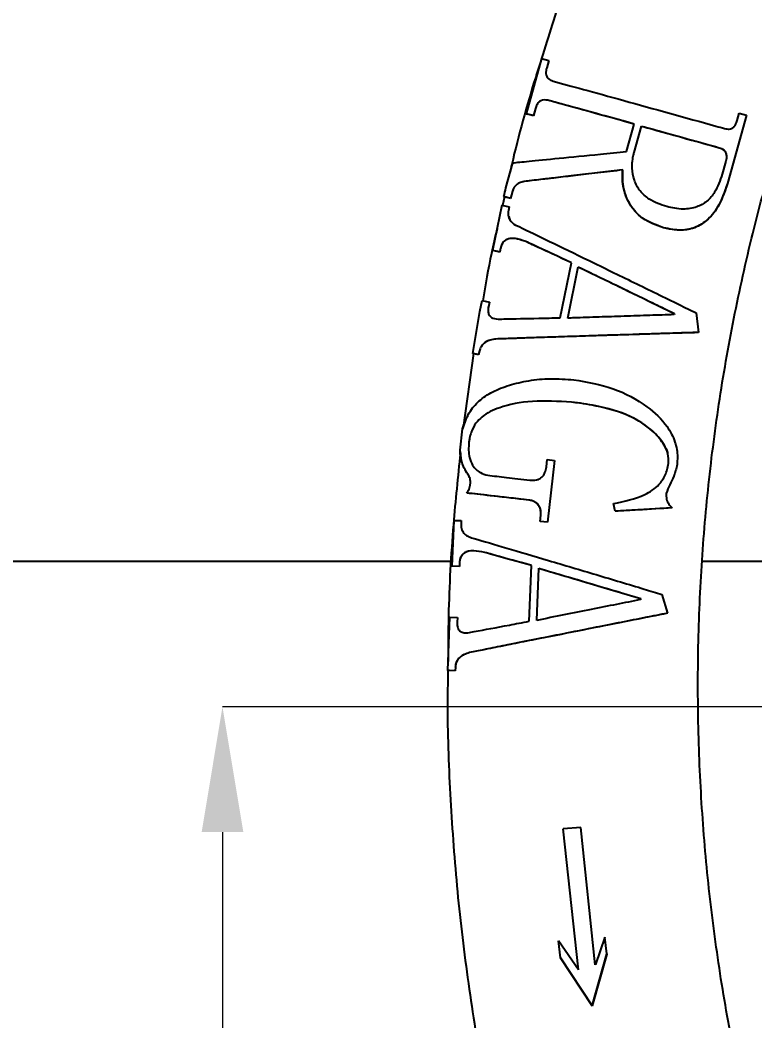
# Model space of a CAD drawing. Header units: millimetres. Extents: x 2180 to 4616, y 795 to 2518.
# Drawn here: x 2782.7 to 2841.4, y 1171.4 to 1251.2 of the extents above; entities that cross this region are included whole.
import ezdxf

# ---------------------------------------------------------------- set-up
doc = ezdxf.new("R2010")
doc.units = ezdxf.units.MM
doc.layers.add('AM_5', color=3, linetype='Continuous', lineweight=25)
doc.styles.add('SLDTEXTSTYLE1', font='txt.shx', dxfattribs={"width": 0.7, "bigfont": 'gbcbig.shx'})
doc.dimstyles.new('SLDDIMSTYLE12$0', dxfattribs={"dimtxt": 12, "dimasz": 10, "dimexe": 0, "dimexo": 0.0625, "dimgap": 0.875, "dimtad": 1, "dimdec": 1, "dimlfac": 1.8, "dimrnd": 1e-09, "dimzin": 12, "dimdsep": 46, "dimtxsty": 'SLDTEXTSTYLE1', "dimcen": 0.09, "dimdle": 8.16, "dimclrd": 3, "dimclre": 3, "dimadec": 0, "dimazin": 3, "dimtfac": 1, "dimtdec": 1, "dimtofl": 0, "dimtmove": 0, "dimatfit": 3, "dimfxl": 0, "dimfrac": 2, "dimtolj": 1, "dimlwd": 5, "dimlwe": 5, "dimarcsym": 0})

# ---------------------------------------------------------------- blocks, each defined once
blk = doc.blocks.new('*D54')
at = {"layer": 'AM_5', "color": 3, "linetype": 'Continuous', "lineweight": 5, "transparency": 16777216}
for p, q in [((2701.657, 1173.634), (2701.657, 1380.16)), ((2854.157, 1380.16), (2711.657, 1380.16))]:
    blk.add_line(p, q, dxfattribs=at)
at = {"layer": 'AM_5', "color": 3, "lineweight": 5, "transparency": 16777216}
blk.add_line((2864.157, 1230.332), (2864.157, 1380.16), dxfattribs=at)
at = {"layer": 'AM_5', "color": 3, "transparency": 16777216}
for points in [[(2711.657, 1381.827), (2711.657, 1378.494), (2701.657, 1380.16)], [(2854.157, 1381.827), (2854.157, 1378.494), (2864.157, 1380.16)]]:
    blk.add_solid(points, dxfattribs=at)
at = {"layer": 'Defpoints', "color": 0, "transparency": 16777216}
for p in [(2701.657, 1380.16), (2864.157, 1230.27), (2701.657, 1173.572)]:
    blk.add_point(p, dxfattribs=at)
at = {"layer": 'AM_5', "color": 0, "transparency": 16777216, "insert": (2782.907, 1387.035), "char_height": 12, "attachment_point": 5, "style": 'SLDTEXTSTYLE1'}
blk.add_mtext('\\A1;165', dxfattribs=at)
blk = doc.blocks.new('*D55')
at = {"layer": 'AM_5', "color": 3, "lineweight": 5, "transparency": 16777216}
blk.add_line((2986.853, 1196.425), (2798.859, 1196.425), dxfattribs=at)
at = {"layer": 'AM_5', "color": 3, "linetype": 'Continuous', "lineweight": 5, "transparency": 16777216}
for p, q in [((2798.859, 1186.425), (2798.859, 964.813)), ((2941.107, 954.813), (2798.859, 954.813))]:
    blk.add_line(p, q, dxfattribs=at)
at = {"layer": 'AM_5', "color": 3, "transparency": 16777216}
for points in [[(2797.193, 1186.425), (2800.526, 1186.425), (2798.859, 1196.425)], [(2797.193, 964.813), (2800.526, 964.813), (2798.859, 954.813)]]:
    blk.add_solid(points, dxfattribs=at)
at = {"layer": 'Defpoints', "color": 0, "transparency": 16777216}
for p in [(2986.915, 1196.425), (2798.859, 954.813), (2941.17, 954.813)]:
    blk.add_point(p, dxfattribs=at)
at = {"layer": 'AM_5', "color": 0, "transparency": 16777216, "insert": (2791.984, 1022.095), "char_height": 12, "attachment_point": 5, "rotation": 90, "style": 'SLDTEXTSTYLE1'}
blk.add_mtext('\\A1;245', dxfattribs=at)

msp = doc.modelspace()

# ---------------------------------------------------------------- linework, layer by layer
at = {"color": 7, "linetype": 'Continuous', "lineweight": 25}
for p, q in [((2824.324, 1248.144), (2823.104, 1243.744)), ((2824.324, 1248.144), (2824.899, 1247.988)), ((2824.899, 1247.988), (2824.739, 1247.413)), ((2824.899, 1247.986), (2824.739, 1247.411)), ((2824.739, 1247.411), (2824.739, 1247.413)), ((2824.899, 1247.986), (2824.899, 1247.988)), ((2824.841, 1244.812), (2824.841, 1244.814)), ((2823.68, 1243.588), (2823.104, 1243.744)), ((2823.104, 1243.744), (2823.104, 1243.742)), ((2823.104, 1243.742), (2823.194, 1243.717)), ((2823.68, 1243.586), (2823.194, 1243.717)), ((2823.84, 1244.163), (2823.68, 1243.588)), ((2823.84, 1244.161), (2823.68, 1243.586)), ((2823.68, 1243.586), (2823.68, 1243.588)), ((2823.84, 1244.161), (2823.84, 1244.163)), ((2840.675, 1243.627), (2839.164, 1238.175)), ((2840.675, 1243.62), (2839.164, 1238.168)), ((2839.943, 1243.212), (2840.103, 1243.787)), ((2840.103, 1243.787), (2840.675, 1243.627)), ((2840.675, 1243.62), (2840.675, 1243.627)), ((2831.119, 1240.719), (2831.727, 1242.918)), ((2831.717, 1240.656), (2832.299, 1242.758)), ((2831.717, 1240.653), (2832.299, 1242.755)), ((2832.299, 1242.755), (2832.299, 1242.758)), ((2838.515, 1241.032), (2838.515, 1241.026)), ((2831.717, 1240.656), (2831.717, 1240.653)), ((2822.016, 1239.822), (2821.462, 1237.823)), ((2839.044, 1239.962), (2838.749, 1238.908)), ((2830.811, 1239.254), (2830.811, 1239.257)), ((2822.943, 1238.334), (2822.943, 1238.336)), ((2830.801, 1238.292), (2830.801, 1238.289)), ((2839.164, 1238.168), (2839.164, 1238.175)), ((2821.36, 1237.119), (2821.202, 1236.427)), ((2821.849, 1236.988), (2821.299, 1237.136)), ((2821.299, 1237.136), (2821.494, 1237.082)), ((2821.849, 1236.986), (2821.494, 1237.082)), ((2822.009, 1237.563), (2821.849, 1236.988)), ((2822.009, 1237.562), (2821.849, 1236.986)), ((2822.009, 1237.562), (2822.009, 1237.563)), ((2821.162, 1236.436), (2820.418, 1232.828)), ((2821.162, 1236.436), (2821.747, 1236.32)), ((2821.747, 1236.32), (2821.688, 1236.027)), ((2821.747, 1236.318), (2821.688, 1236.025)), ((2821.747, 1236.318), (2821.747, 1236.32)), ((2821.849, 1236.986), (2821.849, 1236.988)), ((2821.688, 1236.025), (2821.688, 1236.027)), ((2821.712, 1235.532), (2821.801, 1235.278)), ((2834.066, 1234.646), (2834.066, 1234.651)), ((2821.062, 1233.005), (2821.003, 1232.712)), ((2821.062, 1233.003), (2821.062, 1233.005)), ((2823.195, 1233.484), (2823.195, 1233.486)), ((2821.003, 1232.712), (2820.418, 1232.828)), ((2820.418, 1232.828), (2820.418, 1232.827)), ((2820.547, 1232.801), (2820.418, 1232.827)), ((2821.003, 1232.71), (2820.547, 1232.801)), ((2821.062, 1233.003), (2821.003, 1232.71)), ((2821.003, 1232.71), (2821.003, 1232.712)), ((2825.808, 1227.458), (2826.717, 1231.846)), ((2826.415, 1227.435), (2827.262, 1231.531)), ((2826.415, 1227.432), (2827.262, 1231.528)), ((2827.262, 1231.531), (2827.262, 1231.528)), ((2819.412, 1227.971), (2819.59, 1228.83)), ((2819.59, 1228.83), (2820.175, 1228.714)), ((2820.175, 1228.714), (2820.095, 1228.324)), ((2820.175, 1228.712), (2820.095, 1228.322)), ((2820.095, 1228.322), (2820.095, 1228.324)), ((2820.175, 1228.712), (2820.175, 1228.714)), ((2818.85, 1224.611), (2819.412, 1227.971)), ((2834.93, 1227.809), (2834.911, 1227.712)), ((2836.668, 1227.853), (2836.855, 1226.291)), ((2836.855, 1226.284), (2836.855, 1226.291)), ((2820.68, 1225.763), (2820.68, 1225.765)), ((2818.891, 1224.602), (2818.065, 1218.714)), ((2819.307, 1224.521), (2818.85, 1224.611)), ((2819.047, 1224.57), (2818.85, 1224.611)), ((2819.307, 1224.519), (2819.047, 1224.57)), ((2819.366, 1224.814), (2819.307, 1224.521)), ((2819.366, 1224.812), (2819.307, 1224.519)), ((2819.307, 1224.519), (2819.307, 1224.521)), ((2819.366, 1224.812), (2819.366, 1224.814)), ((2826.709, 1220.736), (2826.709, 1220.739)), ((2818.321, 1219.443), (2818.015, 1218.598)), ((2818.321, 1219.443), (2818.47, 1219.668)), ((2817.818, 1216.892), (2818.015, 1218.598)), ((2818.535, 1217.561), (2818.535, 1217.563)), ((2817.931, 1216.075), (2817.818, 1216.892)), ((2835.162, 1216.627), (2835.162, 1216.634)), ((2824.712, 1215.564), (2824.778, 1216.157)), ((2824.778, 1216.157), (2825.371, 1216.087)), ((2825.371, 1216.087), (2824.8, 1211.147)), ((2825.371, 1216.084), (2824.8, 1211.144)), ((2825.371, 1216.084), (2825.371, 1216.087)), ((2835.146, 1215.75), (2835.146, 1215.757)), ((2818.434, 1214.971), (2818.434, 1214.973)), ((2818.364, 1213.478), (2818.364, 1213.48)), ((2823.304, 1212.918), (2823.304, 1212.921)), ((2830.079, 1212.637), (2830.079, 1212.642)), ((2830.21, 1212.026), (2830.079, 1212.642)), ((2830.21, 1212.022), (2830.079, 1212.637)), ((2834.749, 1212.291), (2834.749, 1212.298)), ((2824.208, 1211.216), (2824.266, 1211.71)), ((2830.21, 1212.022), (2830.21, 1212.026)), ((2817.32, 1211.302), (2817.171, 1207.64)), ((2817.32, 1211.302), (2817.915, 1211.281)), ((2817.32, 1211.302), (2817.32, 1211.302)), ((2817.915, 1211.281), (2817.905, 1210.985)), ((2817.915, 1211.28), (2817.905, 1210.983)), ((2817.915, 1211.28), (2817.915, 1211.281)), ((2824.8, 1211.147), (2824.208, 1211.216)), ((2824.208, 1211.213), (2824.208, 1211.216)), ((2824.8, 1211.144), (2824.208, 1211.213)), ((2824.8, 1211.144), (2824.8, 1211.147)), ((2819.798, 1208.735), (2819.798, 1208.737)), ((2817.187, 1208.027), (2711.157, 1208.027)), ((2817.766, 1207.619), (2817.171, 1207.64)), ((2817.171, 1207.64), (2817.171, 1207.638)), ((2817.25, 1207.635), (2817.171, 1207.638)), ((2817.766, 1207.617), (2817.25, 1207.635)), ((2817.781, 1207.918), (2817.766, 1207.619)), ((2817.781, 1207.916), (2817.766, 1207.617)), ((2817.766, 1207.617), (2817.766, 1207.619)), ((2817.781, 1207.916), (2817.781, 1207.918)), ((2823.34, 1203.247), (2823.522, 1207.703)), ((2823.943, 1203.322), (2824.11, 1207.478)), ((2823.943, 1203.319), (2824.11, 1207.475)), ((2824.11, 1207.478), (2824.11, 1207.475)), ((2852.157, 1208.027), (2837.161, 1208.027)), ((2832.242, 1205.072), (2832.235, 1204.976)), ((2833.94, 1205.398), (2834.374, 1203.891)), ((2816.841, 1199.323), (2817.012, 1203.584)), ((2817.012, 1203.584), (2817.607, 1203.562)), ((2817.607, 1203.562), (2817.589, 1203.166)), ((2817.607, 1203.56), (2817.589, 1203.165)), ((2817.607, 1203.56), (2817.607, 1203.562)), ((2834.374, 1203.884), (2834.374, 1203.891)), ((2818.583, 1200.749), (2818.583, 1200.751)), ((2817.448, 1199.602), (2817.436, 1199.302)), ((2817.448, 1199.6), (2817.436, 1199.3)), ((2817.448, 1199.6), (2817.448, 1199.602)), ((2817.436, 1199.302), (2816.841, 1199.323)), ((2816.841, 1199.323), (2816.841, 1199.322)), ((2816.991, 1199.316), (2816.841, 1199.322)), ((2817.436, 1199.3), (2816.991, 1199.316)), ((2817.436, 1199.3), (2817.436, 1199.302)), ((2827.456, 1186.794), (2826.064, 1186.694)), ((2826.064, 1186.694), (2826.064, 1186.691)), ((2827.266, 1175.437), (2826.064, 1186.694)), ((2827.266, 1175.434), (2826.064, 1186.691)), ((2828.617, 1175.85), (2827.456, 1186.794)), ((2829.367, 1178.038), (2828.64, 1175.857)), ((2829.543, 1176.705), (2829.367, 1178.038)), ((2825.853, 1176.404), (2825.675, 1177.763)), ((2827.266, 1175.437), (2825.675, 1177.763)), ((2825.675, 1177.763), (2825.675, 1177.76)), ((2825.853, 1176.401), (2825.675, 1177.76)), ((2825.853, 1176.404), (2828.355, 1172.562)), ((2825.853, 1176.401), (2825.853, 1176.404)), ((2828.355, 1172.558), (2825.853, 1176.401)), ((2828.355, 1172.562), (2829.543, 1176.705)), ((2829.543, 1176.701), (2828.355, 1172.558)), ((2829.543, 1176.705), (2829.543, 1176.701)), ((2828.64, 1175.857), (2828.617, 1175.85)), ((2828.355, 1172.562), (2828.355, 1172.558))]:
    msp.add_line(p, q, dxfattribs=at)
msp.add_arc((2987.806, 1198.081), 171.026, 166.5631, 166.79964, dxfattribs=at)
for points, knots in [([(2986.724, 1027.83), (2989.284, 1027.855), (2992.865, 1027.889), (2998.134, 1028.168), (3002.598, 1028.504), (3007.914, 1029.069), (3013.483, 1029.842), (3019.297, 1030.853), (3025.268, 1032.109), (3031.344, 1033.619), (3037.482, 1035.39), (3043.647, 1037.424), (3049.811, 1039.724), (3055.948, 1042.289), (3062.036, 1045.119), (3068.055, 1048.213), (3073.988, 1051.568), (3079.817, 1055.18), (3085.527, 1059.045), (3091.103, 1063.159), (3096.53, 1067.517), (3101.795, 1072.111), (3106.887, 1076.935), (3111.792, 1081.983), (3116.499, 1087.246), (3120.996, 1092.716), (3125.275, 1098.384), (3129.323, 1104.241), (3133.133, 1110.278), (3136.695, 1116.484), (3140, 1122.849), (3143.041, 1129.361), (3145.81, 1136.01), (3148.3, 1142.785), (3150.506, 1149.672), (3152.42, 1156.661), (3154.039, 1163.739), (3155.357, 1170.893), (3156.37, 1178.109), (3157.074, 1185.377), (3157.467, 1192.681), (3157.546, 1200.009), (3157.309, 1207.347), (3156.755, 1214.681), (3155.882, 1221.999), (3154.692, 1229.286), (3153.184, 1236.529), (3151.359, 1243.713), (3149.218, 1250.826), (3146.765, 1257.854), (3144, 1264.782), (3140.927, 1271.599), (3137.55, 1278.289), (3133.872, 1284.841), (3129.899, 1291.241), (3125.634, 1297.477), (3121.083, 1303.535), (3116.251, 1309.403), (3111.143, 1315.069), (3105.767, 1320.522), (3100.32, 1325.569), (3094.847, 1330.222), (3089.389, 1334.491), (3083.764, 1338.534), (3077.982, 1342.342), (3072.055, 1345.91), (3065.992, 1349.232), (3059.806, 1352.302), (3053.51, 1355.116), (3047.116, 1357.668), (3040.641, 1359.954), (3034.103, 1361.97), (3027.528, 1363.713), (3020.956, 1365.177), (3014.462, 1366.359), (3008.172, 1367.256), (3002.648, 1367.84), (2997.766, 1368.207), (2992.942, 1368.447), (2986.967, 1368.564), (2981.45, 1368.454), (2976.181, 1368.182), (2971.717, 1367.844), (2966.401, 1367.279), (2960.832, 1366.506), (2955.018, 1365.496), (2949.047, 1364.24), (2942.971, 1362.729), (2936.833, 1360.959), (2930.668, 1358.924), (2924.504, 1356.625), (2918.367, 1354.06), (2912.279, 1351.229), (2906.26, 1348.136), (2900.327, 1344.781), (2894.498, 1341.169), (2888.788, 1337.303), (2883.213, 1333.189), (2877.785, 1328.832), (2872.52, 1324.238), (2867.428, 1319.413), (2862.523, 1314.365), (2857.817, 1309.103), (2853.319, 1303.633), (2849.041, 1297.964), (2844.992, 1292.107), (2841.182, 1286.07), (2837.62, 1279.865), (2834.316, 1273.5), (2831.273, 1266.988), (2828.511, 1260.336), (2826.174, 1254.054), (2824.895, 1249.949), (2824.332, 1248.141)], [0, 0, 0, 0, 0.0102074, 0.014274, 0.021037, 0.0280561, 0.0355867, 0.0434511, 0.0515783, 0.0599113, 0.0684099, 0.0770439, 0.085791, 0.0946336, 0.1035582, 0.112554, 0.1216124, 0.1307262, 0.1398897, 0.1490979, 0.1583469, 0.1676331, 0.1769537, 0.1863062, 0.1956884, 0.2050985, 0.2145348, 0.2239961, 0.233481, 0.2429885, 0.2525178, 0.262068, 0.2716385, 0.2812287, 0.2908382, 0.3004664, 0.3101132, 0.3197782, 0.3294613, 0.3391624, 0.3488814, 0.3586183, 0.3683733, 0.3781464, 0.387938, 0.3977483, 0.4075776, 0.4174265, 0.4272956, 0.4371854, 0.4470968, 0.4570307, 0.4669882, 0.4769704, 0.486979, 0.4970156, 0.5070822, 0.5171812, 0.5273154, 0.5374882, 0.5477037, 0.5569145, 0.5661226, 0.5753266, 0.5845258, 0.5937191, 0.6029052, 0.6120821, 0.6212471, 0.6303962, 0.6395236, 0.6486197, 0.6576679, 0.6666375, 0.6754633, 0.6839789, 0.6919633, 0.6976055, 0.7035012, 0.7112199, 0.7214273, 0.7254939, 0.7322569, 0.739276, 0.7468066, 0.754671, 0.7627982, 0.7711312, 0.7796298, 0.7882638, 0.7970109, 0.8058535, 0.8147781, 0.8237739, 0.8328323, 0.8419461, 0.8511096, 0.8603178, 0.8695668, 0.878853, 0.8881736, 0.8975261, 0.9069083, 0.9163184, 0.9257547, 0.935216, 0.9447009, 0.9542084, 0.9637377, 0.9732879, 0.9828584, 0.9924486, 1, 1, 1, 1]), ([(2878.573, 1094.237), (2877.612, 1095.238), (2875.123, 1097.83), (2871.341, 1102.244), (2867.21, 1107.446), (2863.309, 1112.851), (2859.64, 1118.438), (2856.213, 1124.199), (2853.039, 1130.123), (2850.125, 1136.198), (2847.481, 1142.413), (2845.113, 1148.755), (2843.028, 1155.212), (2841.233, 1161.772), (2839.733, 1168.42), (2838.534, 1175.144), (2837.64, 1181.929), (2837.055, 1188.763), (2836.781, 1195.631), (2836.822, 1202.519), (2837.18, 1209.411), (2837.855, 1216.295), (2838.848, 1223.155), (2840.16, 1229.977), (2841.789, 1236.746), (2843.734, 1243.448), (2845.994, 1250.068), (2848.566, 1256.591), (2851.447, 1263.004), (2854.634, 1269.292), (2858.121, 1275.441), (2861.906, 1281.436), (2865.983, 1287.265), (2870.346, 1292.914), (2874.989, 1298.37), (2879.908, 1303.619), (2884.918, 1308.476), (2889.972, 1312.948), (2895.031, 1317.045), (2900.257, 1320.922), (2905.651, 1324.552), (2910.128, 1327.35), (2912.852, 1328.847), (2913.678, 1329.3)], [0, 0, 0, 0, 0.015178, 0.039329, 0.06356, 0.087866, 0.112243, 0.136687, 0.161195, 0.185765, 0.210395, 0.235082, 0.259825, 0.284624, 0.309477, 0.334382, 0.359341, 0.384352, 0.409415, 0.434531, 0.459699, 0.484921, 0.510196, 0.535528, 0.560915, 0.586361, 0.611867, 0.637436, 0.66307, 0.688773, 0.714548, 0.740401, 0.766336, 0.79236, 0.818482, 0.844709, 0.871054, 0.894803, 0.918543, 0.942272, 0.965987, 0.989686, 1, 1, 1, 1]), ([(2824.263, 1247.925), (2824.128, 1247.506), (2823.251, 1244.788), (2822.433, 1241.824), (2821.85, 1239.259), (2821.802, 1239.05)], [0, 0, 0, 0, 0.143479, 0.92988, 1, 1, 1, 1]), ([(2824.739, 1247.413), (2824.718, 1247.328), (2824.678, 1247.159), (2824.67, 1246.932), (2824.717, 1246.704), (2824.894, 1246.481), (2825.12, 1246.398), (2825.267, 1246.343)], [0, 0, 0, 0, 0.114725, 0.230666, 0.346548, 0.575618, 1, 1, 1, 1]), ([(2824.739, 1247.411), (2824.718, 1247.326), (2824.676, 1247.156), (2824.679, 1247.018), (2824.681, 1246.95)], [0, 0, 0, 0, 0.503204, 1, 1, 1, 1]), ([(2825.267, 1246.343), (2826.006, 1246.141), (2827.485, 1245.735), (2830.823, 1244.814), (2834.53, 1243.787), (2837.308, 1243.016), (2838.707, 1242.627), (2838.941, 1242.562)], [0, 0, 0, 0, 0.238012, 0.476024, 0.714063, 0.952135, 1, 1, 1, 1]), ([(2824.841, 1244.814), (2824.65, 1244.845), (2824.389, 1244.888), (2824.099, 1244.654), (2823.972, 1244.49), (2823.894, 1244.328), (2823.857, 1244.217), (2823.84, 1244.163)], [0, 0, 0, 0, 0.540356, 0.736254, 0.837868, 0.922112, 1, 1, 1, 1]), ([(2824.841, 1244.812), (2824.647, 1244.843), (2824.382, 1244.885), (2824.095, 1244.647), (2823.969, 1244.484), (2823.893, 1244.324), (2823.857, 1244.214), (2823.84, 1244.161)], [0, 0, 0, 0, 0.542613, 0.738238, 0.839316, 0.923163, 1, 1, 1, 1]), ([(2831.727, 1242.918), (2830.546, 1243.244), (2828.185, 1243.896), (2825.989, 1244.5), (2825.078, 1244.749), (2824.841, 1244.814)], [0, 0, 0, 0, 0.425234, 0.850469, 1, 1, 1, 1]), ([(2831.727, 1242.915), (2830.671, 1243.207), (2828.56, 1243.79), (2826.231, 1244.431), (2825.226, 1244.706), (2824.841, 1244.812)], [0, 0, 0, 0, 0.381756, 0.763513, 1, 1, 1, 1]), ([(2832.299, 1242.758), (2833.554, 1242.41), (2835.677, 1241.822), (2837.692, 1241.261), (2838.515, 1241.032)], [0, 0, 0, 0, 0.5912379, 1, 1, 1, 1]), ([(2832.299, 1242.755), (2833.396, 1242.45), (2835.61, 1241.836), (2837.541, 1241.298), (2838.515, 1241.026)], [0, 0, 0, 0, 0.495677, 1, 1, 1, 1]), ([(2838.941, 1242.562), (2839.061, 1242.537), (2839.246, 1242.498), (2839.5, 1242.546), (2839.681, 1242.664), (2839.842, 1242.892), (2839.904, 1243.089), (2839.943, 1243.212)], [0, 0, 0, 0, 0.274221, 0.421835, 0.57105, 0.73361, 1, 1, 1, 1]), ([(2838.515, 1241.032), (2838.642, 1240.985), (2838.839, 1240.914), (2839.014, 1240.683), (2839.087, 1240.45), (2839.101, 1240.202), (2839.062, 1240.036), (2839.044, 1239.962)], [0, 0, 0, 0, 0.3057608, 0.4723517, 0.637981, 0.8377325, 1, 1, 1, 1]), ([(2838.515, 1241.026), (2838.628, 1240.986), (2838.813, 1240.921), (2838.995, 1240.711), (2839.07, 1240.539), (2839.074, 1240.433), (2839.075, 1240.415)], [0, 0, 0, 0, 0.417244, 0.682388, 0.947946, 1, 1, 1, 1]), ([(2822.016, 1239.822), (2822.376, 1239.859), (2823.095, 1239.934), (2825.649, 1240.186), (2828.46, 1240.461), (2830.413, 1240.651), (2831.119, 1240.719)], [0, 0, 0, 0, 0.276462, 0.55256, 0.838275, 1, 1, 1, 1]), ([(2834.328, 1236.328), (2833.839, 1236.495), (2833.043, 1236.767), (2832.146, 1237.549), (2831.698, 1238.428), (2831.501, 1239.449), (2831.601, 1240.203), (2831.706, 1240.613), (2831.717, 1240.656)], [0, 0, 0, 0, 0.268504, 0.437907, 0.608248, 0.777874, 0.976771, 1, 1, 1, 1]), ([(2830.811, 1239.257), (2830.141, 1239.179), (2828.781, 1239.021), (2826.898, 1238.802), (2825.186, 1238.601), (2823.861, 1238.445), (2823.208, 1238.367), (2822.943, 1238.336)], [0, 0, 0, 0, 0.209792, 0.425449, 0.635328, 0.851928, 1, 1, 1, 1]), ([(2830.811, 1239.254), (2829.59, 1239.112), (2827.763, 1238.9), (2825.637, 1238.652), (2824.128, 1238.475), (2823.355, 1238.383), (2822.943, 1238.334)], [0, 0, 0, 0, 0.386332, 0.577552, 0.774855, 1, 1, 1, 1]), ([(2834.066, 1234.646), (2833.483, 1234.847), (2832.532, 1235.176), (2831.438, 1236.286), (2830.866, 1237.566), (2830.745, 1238.634), (2830.804, 1239.185), (2830.811, 1239.254)], [0, 0, 0, 0, 0.301139, 0.49147, 0.732468, 0.966396, 1, 1, 1, 1]), ([(2834.066, 1234.651), (2833.463, 1234.861), (2832.471, 1235.208), (2831.389, 1236.37), (2830.794, 1237.712), (2830.806, 1238.747), (2830.811, 1239.257)], [0, 0, 0, 0, 0.305007, 0.501545, 0.75409, 1, 1, 1, 1]), ([(2838.749, 1238.908), (2838.583, 1238.413), (2838.313, 1237.611), (2837.559, 1236.722), (2836.681, 1236.238), (2835.562, 1236.059), (2834.759, 1236.234), (2834.328, 1236.328)], [0, 0, 0, 0, 0.2599336, 0.4215944, 0.584063, 0.7764561, 1, 1, 1, 1]), ([(2822.943, 1238.336), (2822.815, 1238.305), (2822.557, 1238.244), (2822.281, 1238.07), (2822.094, 1237.795), (2822.035, 1237.634), (2822.009, 1237.563)], [0, 0, 0, 0, 0.371278, 0.745722, 0.887413, 1, 1, 1, 1]), ([(2822.943, 1238.334), (2822.813, 1238.303), (2822.553, 1238.24), (2822.28, 1238.065), (2822.095, 1237.795), (2822.036, 1237.633), (2822.009, 1237.562)], [0, 0, 0, 0, 0.370194, 0.743324, 0.886188, 1, 1, 1, 1]), ([(2839.164, 1238.175), (2838.94, 1237.507), (2838.57, 1236.406), (2837.597, 1235.225), (2836.59, 1234.602), (2835.385, 1234.374), (2834.539, 1234.551), (2834.066, 1234.651)], [0, 0, 0, 0, 0.290424, 0.479157, 0.638088, 0.797264, 1, 1, 1, 1]), ([(2839.164, 1238.168), (2838.915, 1237.446), (2838.507, 1236.262), (2837.413, 1235.046), (2836.282, 1234.485), (2835.121, 1234.405), (2834.391, 1234.572), (2834.066, 1234.646)], [0, 0, 0, 0, 0.300141, 0.492311, 0.685142, 0.859667, 1, 1, 1, 1]), ([(2821.688, 1236.027), (2821.677, 1235.954), (2821.653, 1235.807), (2821.683, 1235.531), (2821.833, 1235.147), (2822.146, 1234.901), (2822.442, 1234.776), (2822.537, 1234.736)], [0, 0, 0, 0, 0.0779, 0.15663, 0.369443, 0.796924, 1, 1, 1, 1]), ([(2822.537, 1234.736), (2823.295, 1234.369), (2824.809, 1233.635), (2828.092, 1232.038), (2831.105, 1230.569), (2833.537, 1229.383), (2835.219, 1228.562), (2836.221, 1228.072), (2836.668, 1227.853)], [0, 0, 0, 0, 0.22299, 0.445793, 0.67328, 0.789814, 0.906343, 1, 1, 1, 1]), ([(2820.776, 1234.564), (2820.622, 1233.911), (2820.173, 1232.011), (2819.846, 1230.086), (2819.631, 1228.821)], [0, 0, 0, 0, 0.3432923, 1, 1, 1, 1]), ([(2823.195, 1233.484), (2822.917, 1233.59), (2822.347, 1233.806), (2821.791, 1233.813), (2821.424, 1233.653), (2821.256, 1233.494), (2821.138, 1233.272), (2821.092, 1233.123), (2821.069, 1233.032), (2821.062, 1233.003)], [0, 0, 0, 0, 0.3236853, 0.6637718, 0.7634797, 0.8887856, 0.9334707, 0.9783158, 1, 1, 1, 1]), ([(2823.195, 1233.486), (2822.927, 1233.589), (2822.383, 1233.798), (2821.834, 1233.813), (2821.459, 1233.68), (2821.273, 1233.521), (2821.134, 1233.273), (2821.087, 1233.106), (2821.065, 1233.017), (2821.062, 1233.005)], [0, 0, 0, 0, 0.318199, 0.646552, 0.750025, 0.881074, 0.935853, 0.990844, 1, 1, 1, 1]), ([(2826.717, 1231.846), (2825.667, 1232.335), (2824.376, 1232.937), (2823.381, 1233.4), (2823.195, 1233.486)], [0, 0, 0, 0, 0.812741, 1, 1, 1, 1]), ([(2826.717, 1231.843), (2825.764, 1232.288), (2824.467, 1232.892), (2823.462, 1233.36), (2823.195, 1233.484)], [0, 0, 0, 0, 0.735159, 1, 1, 1, 1]), ([(2827.262, 1231.531), (2827.839, 1231.251), (2829.012, 1230.682), (2830.921, 1229.756), (2832.933, 1228.78), (2834.256, 1228.137), (2834.93, 1227.809)], [0, 0, 0, 0, 0.233574, 0.473975, 0.732396, 1, 1, 1, 1]), ([(2827.262, 1231.528), (2828.319, 1231.015), (2830.435, 1229.989), (2833.103, 1228.693), (2834.488, 1228.019), (2834.93, 1227.804)], [0, 0, 0, 0, 0.405367, 0.810677, 1, 1, 1, 1]), ([(2820.095, 1228.324), (2820.081, 1228.239), (2820.057, 1228.094), (2820.063, 1227.891), (2820.11, 1227.709), (2820.292, 1227.462), (2820.682, 1227.349), (2821.11, 1227.36), (2821.317, 1227.365)], [0, 0, 0, 0, 0.075592, 0.129544, 0.200348, 0.316647, 0.669362, 1, 1, 1, 1]), ([(2820.095, 1228.322), (2820.08, 1228.237), (2820.059, 1228.113), (2820.063, 1228.008), (2820.065, 1227.975)], [0, 0, 0, 0, 0.690619, 1, 1, 1, 1]), ([(2821.317, 1227.365), (2822.181, 1227.384), (2823.478, 1227.412), (2825.225, 1227.447), (2825.808, 1227.458)], [0, 0, 0, 0, 0.666054, 1, 1, 1, 1]), ([(2834.911, 1227.712), (2834.269, 1227.691), (2832.966, 1227.65), (2830.932, 1227.584), (2828.89, 1227.517), (2827.392, 1227.468), (2826.583, 1227.441), (2826.415, 1227.435)], [0, 0, 0, 0, 0.231076, 0.468855, 0.699928, 0.937733, 1, 1, 1, 1]), ([(2836.855, 1226.291), (2836.261, 1226.273), (2835.072, 1226.236), (2832.477, 1226.155), (2829.734, 1226.067), (2827.095, 1225.981), (2825.21, 1225.919), (2823.496, 1225.862), (2821.922, 1225.809), (2821.106, 1225.78), (2820.68, 1225.765)], [0, 0, 0, 0, 0.110145, 0.220298, 0.439764, 0.55038, 0.660988, 0.770725, 0.880451, 1, 1, 1, 1]), ([(2836.855, 1226.284), (2835.99, 1226.258), (2834.259, 1226.206), (2830.868, 1226.099), (2827.337, 1225.986), (2824.004, 1225.877), (2821.83, 1225.804), (2820.919, 1225.772), (2820.68, 1225.763)], [0, 0, 0, 0, 0.185407, 0.370709, 0.558398, 0.746927, 0.933689, 1, 1, 1, 1]), ([(2820.68, 1225.765), (2820.529, 1225.742), (2820.226, 1225.695), (2819.834, 1225.538), (2819.572, 1225.297), (2819.417, 1225.014), (2819.382, 1224.876), (2819.366, 1224.814)], [0, 0, 0, 0, 0.284966, 0.570176, 0.857975, 0.934783, 1, 1, 1, 1]), ([(2820.68, 1225.763), (2820.525, 1225.739), (2820.216, 1225.691), (2819.825, 1225.531), (2819.569, 1225.289), (2819.418, 1225.015), (2819.382, 1224.876), (2819.366, 1224.812)], [0, 0, 0, 0, 0.284377, 0.568981, 0.855817, 0.932972, 1, 1, 1, 1]), ([(2818.015, 1218.598), (2818.176, 1219.049), (2818.489, 1219.926), (2819.312, 1220.854), (2820.378, 1221.583), (2821.718, 1222.098), (2823.272, 1222.477), (2825.02, 1222.646), (2826.284, 1222.56), (2826.915, 1222.517)], [0, 0, 0, 0, 0.153019, 0.297411, 0.441696, 0.5827, 0.723648, 0.861813, 1, 1, 1, 1]), ([(2826.915, 1222.517), (2827.972, 1222.338), (2830.037, 1221.986), (2832.627, 1220.579), (2834.255, 1219.074), (2835.016, 1217.645), (2835.206, 1216.565), (2835.161, 1215.958), (2835.146, 1215.757)], [0, 0, 0, 0, 0.271147, 0.529894, 0.726695, 0.846967, 0.949306, 1, 1, 1, 1]), ([(2826.709, 1220.739), (2825.639, 1220.792), (2823.491, 1220.898), (2821.122, 1220.427), (2819.769, 1219.779), (2819.077, 1219.075), (2818.746, 1218.499), (2818.59, 1217.925), (2818.55, 1217.661), (2818.535, 1217.563)], [0, 0, 0, 0, 0.279466, 0.561234, 0.760369, 0.846596, 0.933772, 0.975461, 1, 1, 1, 1]), ([(2834.455, 1215.839), (2834.456, 1216.105), (2834.458, 1216.637), (2834.029, 1217.559), (2833.069, 1218.632), (2831.247, 1219.796), (2828.925, 1220.439), (2827.355, 1220.652), (2826.709, 1220.739)], [0, 0, 0, 0, 0.077882, 0.155889, 0.303048, 0.519911, 0.802703, 1, 1, 1, 1]), ([(2834.422, 1216.515), (2834.422, 1216.521), (2834.411, 1216.761), (2834.102, 1217.38), (2833.28, 1218.462), (2831.652, 1219.589), (2829.274, 1220.369), (2827.591, 1220.61), (2826.709, 1220.736)], [0, 0, 0, 0, 0.00184, 0.074749, 0.2227, 0.476818, 0.725837, 1, 1, 1, 1]), ([(2818.535, 1217.563), (2818.516, 1217.339), (2818.48, 1216.887), (2818.578, 1216.226), (2818.85, 1215.566), (2819.344, 1215.104), (2819.827, 1214.958), (2820.03, 1214.897)], [0, 0, 0, 0, 0.140036, 0.28161, 0.481654, 0.781436, 1, 1, 1, 1]), ([(2817.847, 1216.682), (2817.649, 1214.78), (2817.199, 1210.454), (2816.883, 1204.808), (2816.865, 1201.071), (2816.859, 1199.77)], [0, 0, 0, 0, 0.338448, 0.769886, 1, 1, 1, 1]), ([(2818.434, 1214.973), (2818.336, 1215.138), (2818.139, 1215.468), (2817.905, 1216.05), (2817.85, 1216.579), (2817.818, 1216.892)], [0, 0, 0, 0, 0.291087, 0.582222, 1, 1, 1, 1]), ([(2823.39, 1214.513), (2823.569, 1214.502), (2823.848, 1214.487), (2824.225, 1214.622), (2824.463, 1214.832), (2824.639, 1215.157), (2824.684, 1215.41), (2824.712, 1215.564)], [0, 0, 0, 0, 0.2973662, 0.4608776, 0.6257098, 0.7719581, 1, 1, 1, 1]), ([(2830.079, 1212.642), (2830.94, 1212.816), (2832.272, 1213.085), (2833.623, 1213.982), (2834.263, 1214.891), (2834.389, 1215.515), (2834.455, 1215.839)], [0, 0, 0, 0, 0.441952, 0.684199, 0.835853, 1, 1, 1, 1]), ([(2835.146, 1215.757), (2835.075, 1215.435), (2834.949, 1214.866), (2834.544, 1214.156), (2834.369, 1213.689), (2834.281, 1213.456)], [0, 0, 0, 0, 0.394484, 0.697426, 1, 1, 1, 1]), ([(2835.146, 1215.75), (2835.074, 1215.427), (2834.945, 1214.849), (2834.548, 1214.159), (2834.37, 1213.686), (2834.281, 1213.449)], [0, 0, 0, 0, 0.3885005, 0.6944446, 1, 1, 1, 1]), ([(2818.642, 1214.15), (2818.649, 1214.237), (2818.662, 1214.411), (2818.623, 1214.64), (2818.544, 1214.835), (2818.476, 1214.921), (2818.434, 1214.973)], [0, 0, 0, 0, 0.227622, 0.457985, 0.670614, 1, 1, 1, 1]), ([(2818.646, 1214.439), (2818.639, 1214.508), (2818.622, 1214.651), (2818.542, 1214.834), (2818.475, 1214.919), (2818.434, 1214.971)], [0, 0, 0, 0, 0.266914, 0.554772, 1, 1, 1, 1]), ([(2820.03, 1214.897), (2820.511, 1214.842), (2821.492, 1214.73), (2822.749, 1214.586), (2823.39, 1214.513)], [0, 0, 0, 0, 0.490594, 1, 1, 1, 1]), ([(2818.364, 1213.48), (2818.41, 1213.554), (2818.487, 1213.676), (2818.589, 1213.881), (2818.627, 1214.047), (2818.64, 1214.136), (2818.642, 1214.15)], [0, 0, 0, 0, 0.41784, 0.693834, 0.949665, 1, 1, 1, 1]), ([(2823.304, 1212.921), (2822.221, 1213.044), (2820.139, 1213.282), (2818.939, 1213.415), (2818.364, 1213.48)], [0, 0, 0, 0, 0.520417, 1, 1, 1, 1]), ([(2823.304, 1212.918), (2822.335, 1213.029), (2820.397, 1213.25), (2818.966, 1213.411), (2818.431, 1213.47), (2818.364, 1213.478)], [0, 0, 0, 0, 0.4664447, 0.9328937, 1, 1, 1, 1]), ([(2834.281, 1213.456), (2834.279, 1213.303), (2834.276, 1212.996), (2834.46, 1212.581), (2834.654, 1212.391), (2834.749, 1212.298)], [0, 0, 0, 0, 0.337365, 0.67752, 1, 1, 1, 1]), ([(2824.266, 1211.71), (2824.27, 1211.873), (2824.277, 1212.15), (2824.108, 1212.495), (2823.882, 1212.728), (2823.602, 1212.873), (2823.402, 1212.905), (2823.304, 1212.921)], [0, 0, 0, 0, 0.26261, 0.443971, 0.625229, 0.817543, 1, 1, 1, 1]), ([(2824.266, 1211.707), (2824.271, 1211.87), (2824.278, 1212.146), (2824.107, 1212.495), (2823.876, 1212.73), (2823.595, 1212.871), (2823.398, 1212.903), (2823.304, 1212.918)], [0, 0, 0, 0, 0.267101, 0.452006, 0.636956, 0.828357, 1, 1, 1, 1]), ([(2834.749, 1212.298), (2833.551, 1212.227), (2832.088, 1212.14), (2830.498, 1212.044), (2830.21, 1212.026)], [0, 0, 0, 0, 0.819128, 1, 1, 1, 1]), ([(2834.749, 1212.291), (2833.887, 1212.241), (2832.531, 1212.161), (2830.831, 1212.059), (2830.21, 1212.022)], [0, 0, 0, 0, 0.635161, 1, 1, 1, 1]), ([(2817.905, 1210.985), (2817.907, 1210.903), (2817.911, 1210.736), (2817.998, 1210.449), (2818.188, 1210.17), (2818.518, 1209.967), (2818.804, 1209.895), (2818.949, 1209.859)], [0, 0, 0, 0, 0.088857, 0.178743, 0.417554, 0.704897, 1, 1, 1, 1]), ([(2818.949, 1209.859), (2819.756, 1209.62), (2821.369, 1209.144), (2824.861, 1208.107), (2828.061, 1207.154), (2830.638, 1206.385), (2832.414, 1205.854), (2833.471, 1205.538), (2833.94, 1205.398)], [0, 0, 0, 0, 0.223616, 0.447069, 0.674605, 0.79085, 0.907091, 1, 1, 1, 1]), ([(2819.798, 1208.737), (2819.497, 1208.796), (2818.895, 1208.916), (2818.34, 1208.829), (2818.024, 1208.601), (2817.9, 1208.439), (2817.821, 1208.229), (2817.794, 1208.056), (2817.784, 1207.951), (2817.781, 1207.918)], [0, 0, 0, 0, 0.346276, 0.693905, 0.784054, 0.874801, 0.925202, 0.975897, 1, 1, 1, 1]), ([(2819.798, 1208.735), (2819.486, 1208.795), (2818.861, 1208.917), (2818.304, 1208.819), (2817.998, 1208.572), (2817.883, 1208.405), (2817.812, 1208.191), (2817.792, 1208.03), (2817.783, 1207.938), (2817.781, 1207.916)], [0, 0, 0, 0, 0.352704, 0.706931, 0.794737, 0.883199, 0.933397, 0.983603, 1, 1, 1, 1]), ([(2823.522, 1207.703), (2822.409, 1208.012), (2821.044, 1208.392), (2819.992, 1208.683), (2819.798, 1208.737)], [0, 0, 0, 0, 0.815386, 1, 1, 1, 1]), ([(2823.522, 1207.7), (2822.511, 1207.981), (2821.141, 1208.362), (2820.077, 1208.657), (2819.798, 1208.735)], [0, 0, 0, 0, 0.73729, 1, 1, 1, 1]), ([(2824.11, 1207.478), (2824.721, 1207.297), (2825.962, 1206.931), (2827.985, 1206.333), (2830.121, 1205.701), (2831.527, 1205.284), (2832.242, 1205.072)], [0, 0, 0, 0, 0.23296, 0.472722, 0.731705, 1, 1, 1, 1]), ([(2824.11, 1207.475), (2825.229, 1207.144), (2827.468, 1206.483), (2830.298, 1205.644), (2831.769, 1205.207), (2832.242, 1205.067)], [0, 0, 0, 0, 0.404163, 0.808277, 1, 1, 1, 1]), ([(2832.235, 1204.976), (2831.6, 1204.85), (2830.311, 1204.594), (2828.237, 1204.18), (2826.068, 1203.747), (2824.66, 1203.465), (2823.943, 1203.322)], [0, 0, 0, 0, 0.234281, 0.475357, 0.733075, 1, 1, 1, 1]), ([(2834.374, 1203.891), (2833.787, 1203.776), (2832.614, 1203.544), (2830.051, 1203.037), (2827.341, 1202.5), (2824.734, 1201.982), (2822.871, 1201.61), (2821.178, 1201.272), (2819.71, 1200.978), (2818.949, 1200.825), (2818.583, 1200.751)], [0, 0, 0, 0, 0.112188, 0.224385, 0.447913, 0.560664, 0.673407, 0.785115, 0.89681, 1, 1, 1, 1]), ([(2834.374, 1203.884), (2833.522, 1203.717), (2831.817, 1203.382), (2828.475, 1202.721), (2824.991, 1202.03), (2821.698, 1201.374), (2819.632, 1200.961), (2818.767, 1200.786), (2818.583, 1200.749)], [0, 0, 0, 0, 0.188197, 0.37627, 0.567169, 0.759065, 0.948883, 1, 1, 1, 1]), ([(2817.589, 1203.166), (2817.589, 1203.082), (2817.589, 1202.931), (2817.635, 1202.721), (2817.721, 1202.535), (2817.971, 1202.333), (2818.375, 1202.311), (2818.777, 1202.389), (2818.948, 1202.422)], [0, 0, 0, 0, 0.07721, 0.138362, 0.224354, 0.347586, 0.722164, 1, 1, 1, 1]), ([(2818.948, 1202.422), (2819.821, 1202.586), (2821.102, 1202.828), (2822.799, 1203.146), (2823.34, 1203.247)], [0, 0, 0, 0, 0.680919, 1, 1, 1, 1]), ([(2818.583, 1200.751), (2818.437, 1200.703), (2818.15, 1200.608), (2817.811, 1200.402), (2817.596, 1200.147), (2817.495, 1199.904), (2817.457, 1199.748), (2817.451, 1199.65), (2817.448, 1199.602)], [0, 0, 0, 0, 0.29148, 0.57507, 0.807928, 0.896775, 0.949081, 1, 1, 1, 1]), ([(2818.583, 1200.749), (2818.434, 1200.7), (2818.143, 1200.603), (2817.784, 1200.383), (2817.569, 1200.103), (2817.463, 1199.804), (2817.453, 1199.667), (2817.448, 1199.6)], [0, 0, 0, 0, 0.293371, 0.572585, 0.854576, 0.929363, 1, 1, 1, 1]), ([(2816.854, 1199.322), (2816.838, 1198.33), (2816.782, 1194.891), (2817.019, 1189.002), (2817.557, 1181.667), (2818.434, 1174.349), (2819.623, 1167.062), (2821.131, 1159.82), (2822.956, 1152.635), (2825.097, 1145.522), (2827.551, 1138.495), (2830.315, 1131.566), (2833.388, 1124.75), (2836.765, 1118.059), (2840.443, 1111.507), (2844.416, 1105.107), (2848.681, 1098.872), (2853.233, 1092.814), (2858.065, 1086.946), (2863.172, 1081.279), (2868.548, 1075.827), (2873.995, 1070.779), (2879.468, 1066.127), (2884.927, 1061.857), (2890.551, 1057.815), (2896.333, 1054.007), (2902.26, 1050.438), (2908.323, 1047.116), (2914.509, 1044.046), (2920.805, 1041.233), (2927.199, 1038.681), (2933.674, 1036.395), (2940.212, 1034.378), (2946.787, 1032.636), (2953.36, 1031.171), (2959.853, 1029.989), (2966.143, 1029.093), (2971.667, 1028.508), (2976.549, 1028.143), (2981.374, 1027.895), (2984.788, 1027.853), (2986.724, 1027.83)], [0, 0, 0, 0, 0.0110977, 0.0384563, 0.065866, 0.0933273, 0.120841, 0.1484084, 0.1760305, 0.2037091, 0.231446, 0.2592434, 0.2871039, 0.3150305, 0.3430267, 0.3710966, 0.3992451, 0.4274777, 0.4558012, 0.4842235, 0.512754, 0.5414043, 0.5672369, 0.5930617, 0.6188752, 0.6446752, 0.6704587, 0.6962218, 0.7219592, 0.7476632, 0.7733229, 0.7989215, 0.8244321, 0.8498086, 0.8749648, 0.8997175, 0.9236002, 0.9459932, 0.9618174, 0.9783523, 1, 1, 1, 1])]:
    msp.add_open_spline(points, degree=3, knots=knots, dxfattribs=at)

# ---------------------------------------------------------------- dimensions: what is measured, and where the dimension line sits
at = {"layer": 'AM_5'}
dim = msp.add_linear_dim(base=(2701.657, 1380.16), p1=(2864.157, 1230.27), p2=(2701.657, 1173.572), angle=360, text='165', dimstyle='SLDDIMSTYLE12$0', override={"dimlfac": 1, "dimpost": ''}, dxfattribs=at)
dim.commit()
dim.dimension.update_dxf_attribs({"geometry": '*D54', "text_midpoint": (2782.907, 1387.035)})
dim = msp.add_linear_dim(base=(2798.859, 954.813), p1=(2986.915, 1196.425), p2=(2941.17, 954.813), angle=90, text='245', dimstyle='SLDDIMSTYLE12$0', override={"dimlfac": 1}, dxfattribs=at)
dim.commit()
dim.dimension.update_dxf_attribs({"geometry": '*D55', "text_midpoint": (2798.859, 1022.095), "dimtype": 160})

doc.saveas('drawing.dxf')
